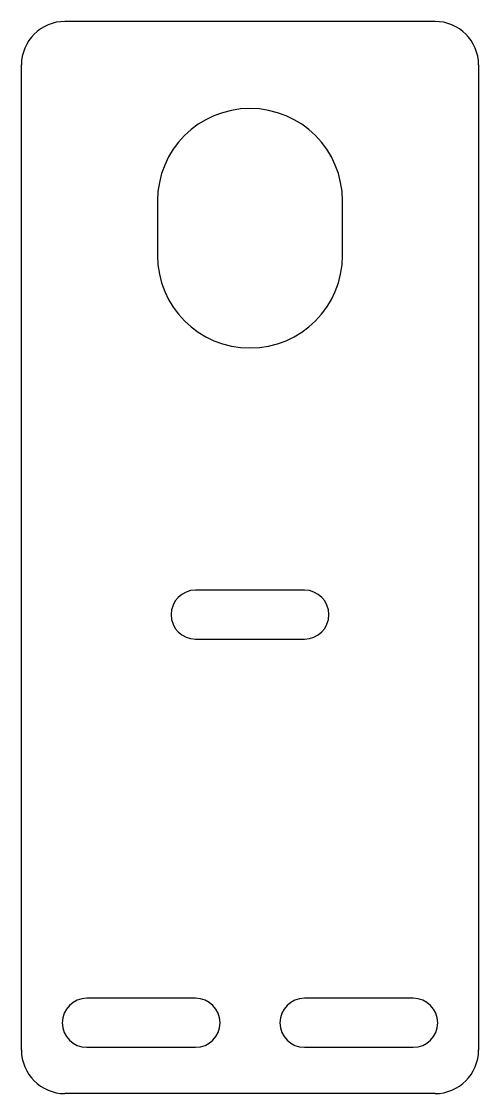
# Model space of a CAD drawing. Header units: millimetres. Extents: x 0 to 42, y -23.5 to 75.
import ezdxf

# ---------------------------------------------------------------- set-up
doc = ezdxf.new("R2010")
doc.units = ezdxf.units.MM

msp = doc.modelspace()

# ---------------------------------------------------------------- linework, layer by layer
at = {"color": 7, "linetype": 'Continuous', "lineweight": 25}
for p, q in [((38, 75), (4, 75)), ((0, -19.498), (0, 71)), ((42, 71), (42, -19.498)), ((12.5, 58.5), (12.5, 53.5)), ((29.5, 53.5), (29.5, 58.5)), ((26, 22.75), (16, 22.75)), ((16, 18.25), (26, 18.25)), ((16, -14.748), (6, -14.748)), ((36, -14.748), (26, -14.748)), ((6, -19.248), (16, -19.248)), ((26, -19.248), (36, -19.248)), ((38, -23.498), (4, -23.498))]:
    msp.add_line(p, q, dxfattribs=at)
for centre, radius, start, end in [((4, 71), 4, 90, 180), ((38, 71), 4, 0, 90), ((21, 58.5), 8.5, 0, 180), ((21, 53.5), 8.5, 180, 0), ((16, 20.5), 2.25, 90, 270), ((26, 20.5), 2.25, 270, 90), ((6, -16.998), 2.25, 90, 270), ((16, -16.998), 2.25, 270, 90), ((26, -16.998), 2.25, 90, 270), ((36, -16.998), 2.25, 270, 90), ((4, -19.498), 4, 180, 270), ((38, -19.498), 4, 270, 0)]:
    msp.add_arc(centre, radius, start, end, dxfattribs=at)

doc.saveas('drawing.dxf')
